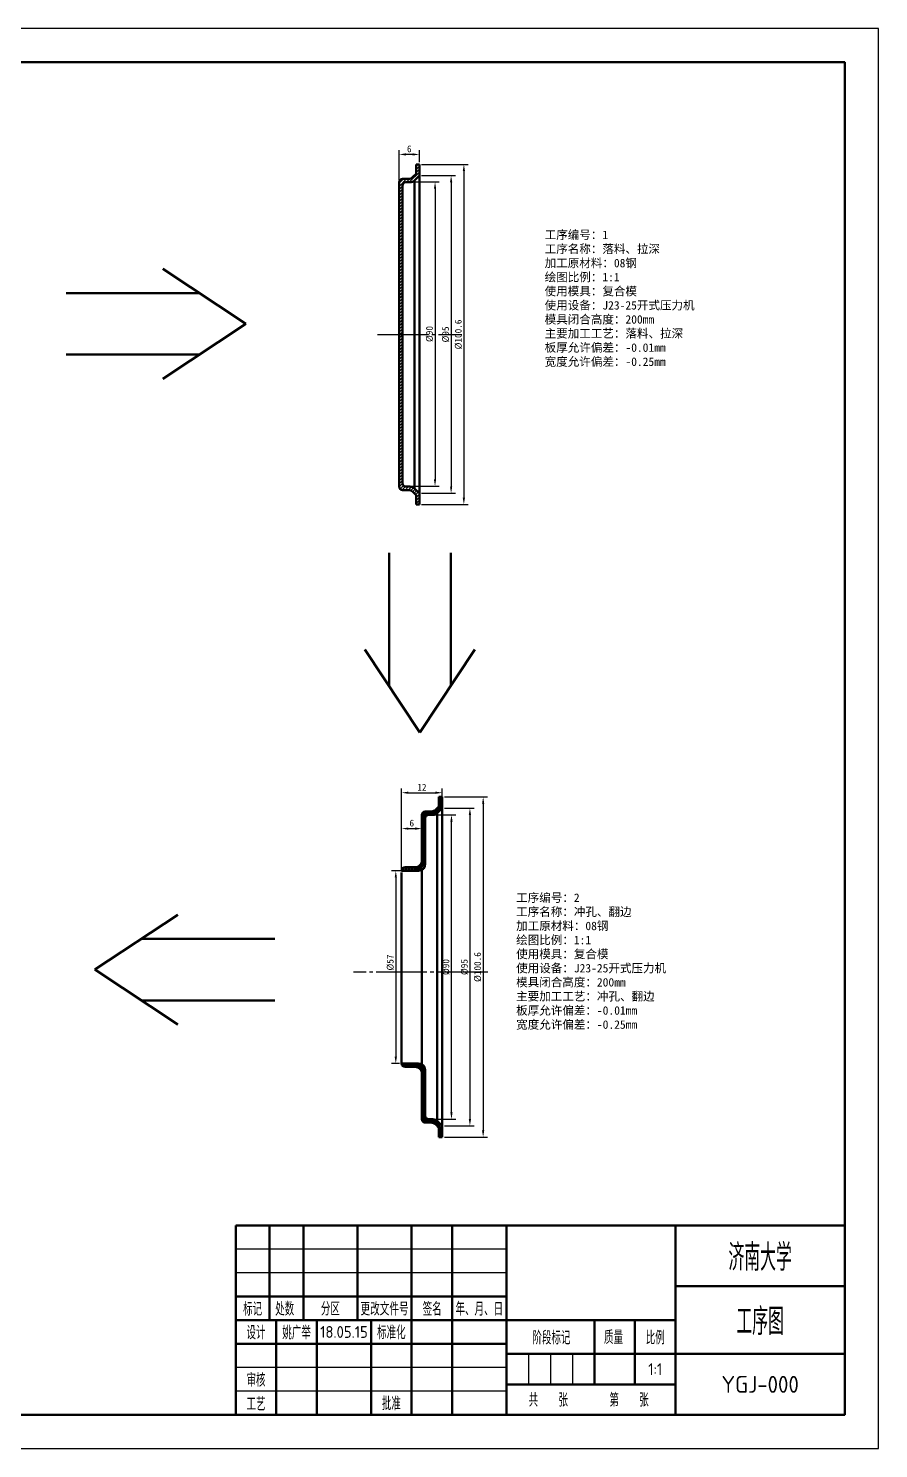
# Model space of a CAD drawing. Header units: millimetres. Extents: x 1018 to 1612, y 100 to 520.
# Drawn here: x 1361.1 to 1612.4, y 99.9 to 519.9 of the extents above; entities that cross this region are included whole.
import ezdxf
from ezdxf.enums import TextEntityAlignment as Align

# ---------------------------------------------------------------- set-up
doc = ezdxf.new("R2010")
doc.units = ezdxf.units.MM
doc.linetypes.add('点画线', pattern=[18, 15, -1, 1, -1])
for name, color, linetype in [('剖面线', 3, 'Continuous'), ('尺寸标注 @ 1', 6, 'Continuous'), ('文字', 7, 'Continuous'), ('标注', 3, 'Continuous'), ('点画线', 1, '点画线'), ('细实线', 1, 'Continuous')]:
    doc.layers.add(name, color=color, linetype=linetype)
doc.layers.add('粗实线', color=7, linetype='Continuous', lineweight=50)
doc.layers.add('辅助线', color=4, linetype='Continuous', plot=False)
doc.styles.add('数字直体', font='isocp.shx')
doc.styles.add('汉字长仿宋体', font='hyswlongfangsong.ttf', dxfattribs={"width": 0.67})
doc.dimstyles.new('ISO-25', dxfattribs={"dimtxt": 2.5, "dimasz": 2.5, "dimexe": 1.25, "dimexo": 0.625, "dimtad": 1, "dimdsep": 46, "dimtxsty": 'Standard', "dimcen": 2.5, "dimadec": 0, "dimazin": 0, "dimtfac": 1, "dimtmove": 0, "dimatfit": 3, "dimfxl": 1, "dimarcsym": 0})

# ---------------------------------------------------------------- blocks, each defined once
blk = doc.blocks.new('不装订A2(带注释性)')
at = {"layer": '粗实线'}
for p, q in [((0, 56), (-180, 56)), ((-180, 56), (-180, 0)), ((-180, 56), (-180, 28)), ((-170, 56), (-170, 28)), ((-160, 56), (-160, 28)), ((-144, 56), (-144, 28)), ((-128, 56), (-128, 0)), ((-116, 56), (-116, 0)), ((-100, 56), (-100, 0)), ((-50, 56), (-50, 0)), ((0, 0), (0, 56)), ((0, 38), (-50, 38)), ((-100, 35), (-180, 35)), ((-50, 28), (-180, 28)), ((-168, 28), (-168, 0)), ((-156, 28), (-156, 0)), ((-140, 28), (-140, 0)), ((-74, 28), (-74, 9)), ((-62, 28), (-62, 9)), ((-100, 21), (-180, 21)), ((0, 18), (-100, 18)), ((-50, 9), (-100, 9)), ((-180, 0), (0, 0))]:
    blk.add_line(p, q, dxfattribs=at)
blk.add_lwpolyline([(-574, 0), (0, 0), (0, 400), (-574, 400)], close=True, dxfattribs=at)
at = {"layer": '细实线'}
for p, q in [((-100, 49), (-180, 49)), ((-100, 42), (-180, 42)), ((-93.5, 18), (-93.5, 9)), ((-87, 18), (-87, 9)), ((-80.5, 18), (-80.5, 9)), ((-100, 14), (-180, 14)), ((-100, 7), (-180, 7))]:
    blk.add_line(p, q, dxfattribs=at)
at = {"layer": '辅助线'}
blk.add_lwpolyline([(-584, -10), (10, -10), (10, 410), (-584, 410)], close=True, dxfattribs=at)
at = {"layer": '文字', "style": '汉字长仿宋体', "width": 0.67}
for s, height, p in [('标记', 3.5, (-175, 31.5)), ('处数', 3.5, (-165.51, 31.5)), ('分区', 3.5, (-152, 31.5)), ('更改文件号', 3.4, (-136, 31.5)), ('签名', 3.5, (-121.94, 31.5)), ('年、月、日', 3.5, (-108, 31.5)), ('设计', 3.5, (-174, 24.5)), ('标准化', 3.5, (-134, 24.54)), ('阶段标记', 3.5, (-86.67, 23)), ('质量', 3.5, (-68.33, 23.13)), ('比例', 3.5, (-56, 23)), ('审核', 3.5, (-174, 10.5)), ('工艺', 3.5, (-174, 3.46)), ('批准', 3.5, (-134, 3.54))]:
    blk.add_text(s, height=height, dxfattribs=at).set_placement(p, align=Align.MIDDLE)
for s, p in [('共     张', (-93.4, 2.77)), ('第     张', (-69.55, 2.77))]:
    blk.add_text(s, height=3.5, dxfattribs=at).set_placement(p)
for tag, height, p in [('单位名称', 7, (-25, 47)), ('图名', 7, (-25, 28)), ('设计者', 3.5, (-162, 24.46)), ('标准化', 3.5, (-122, 24.46)), ('审核者', 3.5, (-162, 10.46)), ('质量', 3.5, (-68, 13.5)), ('工艺者', 3.5, (-162, 3.54)), ('批准者', 3.5, (-122, 3.54))]:
    blk.add_attdef(tag, text='', height=height, dxfattribs=at).set_placement(p, align=Align.MIDDLE)
at = {"layer": '文字', "style": '数字直体'}
for tag, height, p in [('45', 5, (-75, 42)), ('16.10.10', 3.5, (-148, 24.5)), ('16.10.10', 3.5, (-108, 24.5)), ('1:1', 3.5, (-56, 13.5)), ('16.10.10', 3.5, (-148, 10.5)), ('001', 5, (-25, 9)), ('16.10.10', 3.5, (-148, 3.5)), ('16.10.10', 3.5, (-108, 3.57)), ('1', 3.5, (-87.01, 4.2)), ('1', 3.5, (-63.1, 4.31))]:
    blk.add_attdef(tag, text='', height=height, dxfattribs=at).set_placement(p, align=Align.MIDDLE)
blk = doc.blocks.new('*D7')
at = {"layer": 'Defpoints', "color": 0, "transparency": 16777216}
for p in [(1470.68, 482.58), (1476.68, 479.64), (1470.68, 474.34)]:
    blk.add_point(p, dxfattribs=at)
at = {"layer": '标注', "color": 0, "lineweight": -2, "transparency": 16777216}
for p, q in [((1470.68, 474.97), (1470.68, 483.83)), ((1476.68, 480.27), (1476.68, 483.83)), ((1474.68, 482.58), (1472.68, 482.58))]:
    blk.add_line(p, q, dxfattribs=at)
at = {"layer": '标注', "color": 0, "transparency": 16777216}
for points in [[(1472.68, 482.91), (1472.68, 482.25), (1470.68, 482.58)], [(1474.68, 482.91), (1474.68, 482.25), (1476.68, 482.58)]]:
    blk.add_solid(points, dxfattribs=at)
at = {"layer": '标注', "color": 0, "transparency": 16777216, "insert": (1473.68, 484.21), "char_height": 2, "attachment_point": 5}
blk.add_mtext('6', dxfattribs=at)
blk = doc.blocks.new('*D6')
at = {"layer": 'Defpoints', "color": 0, "transparency": 16777216}
for p in [(1472.14, 474.47), (1472.14, 384.47), (1481.3, 384.47)]:
    blk.add_point(p, dxfattribs=at)
at = {"layer": '标注', "color": 0, "lineweight": -2, "transparency": 16777216}
for p, q in [((1472.76, 474.47), (1482.55, 474.47)), ((1481.3, 472.47), (1481.3, 386.47)), ((1472.76, 384.47), (1482.55, 384.47))]:
    blk.add_line(p, q, dxfattribs=at)
at = {"layer": '标注', "color": 0, "transparency": 16777216}
for points in [[(1480.97, 472.47), (1481.63, 472.47), (1481.3, 474.47)], [(1480.97, 386.47), (1481.63, 386.47), (1481.3, 384.47)]]:
    blk.add_solid(points, dxfattribs=at)
at = {"layer": '标注', "color": 0, "transparency": 16777216, "insert": (1479.67, 429.47), "char_height": 2, "attachment_point": 5, "rotation": 90}
blk.add_mtext('%%C90', dxfattribs=at)
blk = doc.blocks.new('*D8')
at = {"layer": 'Defpoints', "color": 0, "transparency": 16777216}
for p in [(1472.42, 270.76), (1469.7, 213.76), (1471.42, 213.76)]:
    blk.add_point(p, dxfattribs=at)
at = {"layer": '标注', "color": 0, "lineweight": -2, "transparency": 16777216}
for p, q in [((1471.8, 270.76), (1468.45, 270.76)), ((1469.7, 268.76), (1469.7, 215.76)), ((1470.8, 213.76), (1468.45, 213.76))]:
    blk.add_line(p, q, dxfattribs=at)
at = {"layer": '标注', "color": 0, "transparency": 16777216}
for points in [[(1469.37, 268.76), (1470.03, 268.76), (1469.7, 270.76)], [(1469.37, 215.76), (1470.03, 215.76), (1469.7, 213.76)]]:
    blk.add_solid(points, dxfattribs=at)
at = {"layer": '标注', "color": 0, "transparency": 16777216, "insert": (1468.08, 243.6), "char_height": 2, "attachment_point": 5, "rotation": 90}
blk.add_mtext('%%C57', dxfattribs=at)
blk = doc.blocks.new('*D9')
at = {"layer": 'Defpoints', "color": 0, "transparency": 16777216}
for p in [(1483.42, 293.82), (1483.42, 289.76), (1471.42, 270.26)]:
    blk.add_point(p, dxfattribs=at)
at = {"layer": '标注', "color": 0, "lineweight": -2, "transparency": 16777216}
for p, q in [((1471.42, 270.89), (1471.42, 295.07)), ((1483.42, 290.39), (1483.42, 295.07)), ((1473.42, 293.82), (1481.42, 293.82))]:
    blk.add_line(p, q, dxfattribs=at)
at = {"layer": '标注', "color": 0, "transparency": 16777216}
for points in [[(1473.42, 294.15), (1473.42, 293.48), (1471.42, 293.82)], [(1481.42, 294.15), (1481.42, 293.48), (1483.42, 293.82)]]:
    blk.add_solid(points, dxfattribs=at)
at = {"layer": '标注', "color": 0, "transparency": 16777216, "insert": (1477.42, 295.44), "char_height": 2, "attachment_point": 5}
blk.add_mtext('12', dxfattribs=at)
blk = doc.blocks.new('*D10')
at = {"layer": 'Defpoints', "color": 0, "transparency": 16777216}
for p in [(1477.42, 288.26), (1477.42, 283.21), (1471.42, 270.76)]:
    blk.add_point(p, dxfattribs=at)
at = {"layer": '标注', "color": 0, "lineweight": -2, "transparency": 16777216}
for p, q in [((1477.42, 287.64), (1477.42, 281.96)), ((1471.42, 271.39), (1471.42, 284.46)), ((1473.42, 283.21), (1475.42, 283.21))]:
    blk.add_line(p, q, dxfattribs=at)
at = {"layer": '标注', "color": 0, "transparency": 16777216}
for points in [[(1473.42, 283.54), (1473.42, 282.87), (1471.42, 283.21)], [(1475.42, 283.54), (1475.42, 282.87), (1477.42, 283.21)]]:
    blk.add_solid(points, dxfattribs=at)
at = {"layer": '标注', "color": 0, "transparency": 16777216, "insert": (1474.42, 284.83), "char_height": 2, "attachment_point": 5}
blk.add_mtext('6', dxfattribs=at)
blk = doc.blocks.new('*D11')
at = {"layer": 'Defpoints', "color": 0, "transparency": 16777216}
for p in [(1480.6, 287.26), (1486.16, 287.26), (1480.6, 197.26)]:
    blk.add_point(p, dxfattribs=at)
at = {"layer": '标注', "color": 0, "lineweight": -2, "transparency": 16777216}
for p, q in [((1481.23, 287.26), (1487.41, 287.26)), ((1486.16, 199.26), (1486.16, 285.26)), ((1481.23, 197.26), (1487.41, 197.26))]:
    blk.add_line(p, q, dxfattribs=at)
at = {"layer": '标注', "color": 0, "transparency": 16777216}
for points in [[(1485.82, 285.26), (1486.49, 285.26), (1486.16, 287.26)], [(1485.82, 199.26), (1486.49, 199.26), (1486.16, 197.26)]]:
    blk.add_solid(points, dxfattribs=at)
at = {"layer": '标注', "color": 0, "transparency": 16777216, "insert": (1484.53, 242.26), "char_height": 2, "attachment_point": 5, "rotation": 90}
blk.add_mtext('%%C90', dxfattribs=at)
blk = doc.blocks.new('*D25')
at = {"layer": 'Defpoints', "color": 0, "transparency": 16777216}
for p in [(1483.42, 289.23), (1483.42, 195.29), (1491.61, 195.29)]:
    blk.add_point(p, dxfattribs=at)
at = {"layer": '标注', "color": 0, "lineweight": -2, "transparency": 16777216}
for p, q in [((1484.05, 289.23), (1492.86, 289.23)), ((1491.61, 287.23), (1491.61, 197.29)), ((1484.05, 195.29), (1492.86, 195.29))]:
    blk.add_line(p, q, dxfattribs=at)
at = {"layer": '标注', "color": 0, "transparency": 16777216}
for points in [[(1491.27, 287.23), (1491.94, 287.23), (1491.61, 289.23)], [(1491.27, 197.29), (1491.94, 197.29), (1491.61, 195.29)]]:
    blk.add_solid(points, dxfattribs=at)
at = {"layer": '标注', "color": 0, "transparency": 16777216, "insert": (1489.98, 242.26), "char_height": 2, "attachment_point": 5, "rotation": 90}
blk.add_mtext('%%C95', dxfattribs=at)
blk = doc.blocks.new('*D26')
at = {"layer": 'Defpoints', "color": 0, "transparency": 16777216}
for p in [(1483.42, 292.56), (1483.42, 191.96), (1495.52, 191.96)]:
    blk.add_point(p, dxfattribs=at)
at = {"layer": '标注', "color": 0, "lineweight": -2, "transparency": 16777216}
for p, q in [((1484.05, 292.56), (1496.77, 292.56)), ((1495.52, 290.56), (1495.52, 193.96)), ((1484.05, 191.96), (1496.77, 191.96))]:
    blk.add_line(p, q, dxfattribs=at)
at = {"layer": '标注', "color": 0, "transparency": 16777216}
for points in [[(1495.18, 290.56), (1495.85, 290.56), (1495.52, 292.56)], [(1495.18, 193.96), (1495.85, 193.96), (1495.52, 191.96)]]:
    blk.add_solid(points, dxfattribs=at)
at = {"layer": '标注', "color": 0, "transparency": 16777216, "insert": (1493.89, 242.26), "char_height": 2, "attachment_point": 5, "rotation": 90}
blk.add_mtext('%%C100.6', dxfattribs=at)
blk = doc.blocks.new('*D28')
at = {"layer": 'Defpoints', "color": 0, "transparency": 16777216}
for p in [(1476.68, 476.31), (1476.68, 382.37), (1486.05, 382.37)]:
    blk.add_point(p, dxfattribs=at)
at = {"layer": '标注', "color": 0, "lineweight": -2, "transparency": 16777216}
for p, q in [((1477.3, 476.31), (1487.3, 476.31)), ((1486.05, 474.31), (1486.05, 384.37)), ((1477.3, 382.37), (1487.3, 382.37))]:
    blk.add_line(p, q, dxfattribs=at)
at = {"layer": '标注', "color": 0, "transparency": 16777216}
for points in [[(1485.72, 474.31), (1486.39, 474.31), (1486.05, 476.31)], [(1485.72, 384.37), (1486.39, 384.37), (1486.05, 382.37)]]:
    blk.add_solid(points, dxfattribs=at)
at = {"layer": '标注', "color": 0, "transparency": 16777216, "insert": (1484.43, 429.34), "char_height": 2, "attachment_point": 5, "rotation": 90}
blk.add_mtext('%%C95', dxfattribs=at)
blk = doc.blocks.new('*D29')
at = {"layer": 'Defpoints', "color": 0, "transparency": 16777216}
for p in [(1476.68, 479.64), (1476.68, 379.04), (1489.82, 379.04)]:
    blk.add_point(p, dxfattribs=at)
at = {"layer": '标注', "color": 0, "lineweight": -2, "transparency": 16777216}
for p, q in [((1477.3, 479.64), (1491.07, 479.64)), ((1489.82, 477.64), (1489.82, 381.04)), ((1477.3, 379.04), (1491.07, 379.04))]:
    blk.add_line(p, q, dxfattribs=at)
at = {"layer": '标注', "color": 0, "transparency": 16777216}
for points in [[(1489.48, 477.64), (1490.15, 477.64), (1489.82, 479.64)], [(1489.48, 381.04), (1490.15, 381.04), (1489.82, 379.04)]]:
    blk.add_solid(points, dxfattribs=at)
at = {"layer": '标注', "color": 0, "transparency": 16777216, "insert": (1488.19, 429.34), "char_height": 2, "attachment_point": 5, "rotation": 90}
blk.add_mtext('%%C100.6', dxfattribs=at)

msp = doc.modelspace()

# ---------------------------------------------------------------- hatches: boundary and pattern name
at = {"layer": '剖面线', "ltscale": 0.02}
h = msp.add_hatch(dxfattribs=at)
h.set_pattern_fill('ANSI31', color=256, scale=0.2)
h.set_pattern_definition([(45, (606.2524, -92.2442), (-0.4490128, 0.4490128), [])])
h.paths.add_polyline_path([(1471.679, 473.343, -0.4142136), (1472.679, 474.343), (1473.86, 474.343, 0.1969507), (1475.263, 474.918), (1476.679, 476.313), (1476.676, 479.643), (1475.677, 479.643), (1475.677, 476.843), (1474.765, 475.93, -0.1990802), (1473.35, 475.343), (1471.679, 475.343, 0.4142136), (1470.679, 474.343), (1470.679, 469.843), (1470.679, 460.843), (1470.679, 397.843), (1470.679, 388.843), (1470.679, 384.343, 0.4142136), (1471.679, 383.343), (1473.35, 383.343, -0.1990802), (1474.765, 382.756), (1475.677, 381.843), (1475.677, 379.043), (1476.677, 379.043), (1476.679, 382.373), (1475.263, 383.768, 0.1969507), (1473.86, 384.343), (1472.679, 384.343, -0.4142136), (1471.679, 385.343)])
at = {"layer": '剖面线'}
h = msp.add_hatch(dxfattribs=at)
h.set_pattern_fill('ANSI31', color=256, scale=0.1)
h.set_pattern_definition([(45, (927.05513, -84.6334), (-0.2245064, 0.2245064), [])])
h.paths.add_polyline_path([(1478.423, 272.76), (1478.423, 286.26, -0.4142136), (1479.423, 287.26), (1480.603, 287.26, 0.1969507), (1482.007, 287.836), (1483.421, 289.228), (1483.421, 292.56), (1482.421, 292.56), (1482.421, 289.76), (1481.509, 288.847, -0.1990802), (1480.094, 288.26), (1478.423, 288.26, 0.4142136), (1477.423, 287.26), (1477.423, 282.76), (1477.423, 273.76, -0.4142136), (1475.423, 271.76), (1472.423, 271.76, 0.4142136), (1471.423, 270.76), (1472.423, 270.76), (1476.423, 270.76, 0.4142136)])
h.paths.add_polyline_path([(1478.423, 211.76, 0.4142136), (1476.423, 213.76), (1472.423, 213.76), (1471.423, 213.76, 0.4142136), (1472.423, 212.76), (1475.423, 212.76, -0.4142136), (1477.423, 210.76), (1477.423, 201.76), (1477.423, 197.26, 0.4142136), (1478.423, 196.26), (1480.094, 196.26, -0.1990802), (1481.509, 195.674), (1482.421, 194.76), (1482.421, 191.96), (1483.421, 191.96), (1483.421, 195.292), (1482.007, 196.685, 0.1969507), (1480.603, 197.26), (1479.423, 197.26, -0.4142136), (1478.423, 198.26)])

# ---------------------------------------------------------------- linework, layer by layer
at = {"layer": '点画线'}
for p, q in [((1464.323, 429.343), (1489.228, 429.343)), ((1496.9, 240.71), (1457.204, 240.71))]:
    msp.add_line(p, q, dxfattribs=at)
at = {"layer": '粗实线'}
for p, q in [((1475.676, 479.643), (1476.676, 479.643)), ((1475.677, 476.843), (1475.677, 479.643)), ((1476.676, 479.643), (1476.679, 476.313)), ((1475.179, 429.343), (1475.179, 474.84)), ((1471.679, 473.343), (1471.679, 385.343)), ((1470.679, 460.843), (1470.679, 397.843)), ((1400.862, 448.745), (1425.374, 432.491)), ((1372.234, 441.595), (1411.645, 441.595)), ((1400.862, 416.237), (1425.374, 432.491)), ((1475.179, 429.343), (1475.179, 383.846)), ((1372.234, 423.387), (1411.645, 423.387)), ((1476.677, 379.043), (1476.679, 382.373)), ((1475.677, 381.843), (1475.677, 379.043)), ((1475.677, 379.043), (1476.677, 379.043)), ((1467.71, 364.794), (1467.71, 325.383)), ((1485.918, 364.794), (1485.918, 325.383)), ((1460.56, 336.165), (1476.814, 311.654)), ((1493.068, 336.165), (1476.814, 311.654)), ((1482.421, 289.76), (1482.421, 292.56)), ((1482.421, 292.56), (1483.421, 292.56)), ((1483.421, 292.56), (1483.421, 289.228)), ((1478.423, 286.26), (1478.423, 272.76)), ((1481.923, 287.757), (1481.923, 196.716)), ((1483.421, 289.228), (1483.421, 195.292)), ((1471.423, 242.26), (1471.423, 270.26)), ((1472.423, 270.76), (1476.423, 270.76)), ((1405.304, 257.748), (1380.792, 241.494)), ((1433.932, 250.598), (1394.521, 250.598)), ((1405.304, 225.24), (1380.792, 241.494)), ((1471.423, 242.26), (1471.423, 214.26)), ((1433.932, 232.39), (1394.521, 232.39)), ((1471.423, 213.76), (1471.423, 214.26)), ((1472.423, 213.76), (1476.423, 213.76)), ((1478.423, 211.76), (1478.423, 198.26)), ((1482.421, 194.76), (1482.421, 191.96)), ((1483.421, 191.96), (1483.421, 195.292)), ((1482.421, 191.96), (1483.421, 191.96))]:
    msp.add_line(p, q, dxfattribs=at)
at = {"layer": '粗实线', "ltscale": 0.05}
for p, q in [((1471.679, 475.343), (1473.35, 475.343)), ((1474.765, 475.93), (1475.677, 476.843)), ((1475.263, 474.918), (1476.679, 476.313)), ((1476.679, 429.343), (1476.679, 476.313)), ((1470.679, 469.843), (1470.679, 474.343)), ((1472.679, 474.343), (1473.86, 474.343)), ((1470.679, 460.843), (1470.679, 469.843)), ((1476.679, 429.343), (1476.679, 382.373)), ((1470.679, 397.843), (1470.679, 388.843)), ((1470.679, 388.843), (1470.679, 384.343)), ((1471.679, 383.343), (1473.35, 383.343)), ((1472.679, 384.343), (1473.86, 384.343)), ((1474.765, 382.756), (1475.677, 381.843)), ((1475.263, 383.768), (1476.679, 382.373)), ((1477.423, 282.76), (1477.423, 287.26)), ((1478.423, 288.26), (1480.094, 288.26)), ((1479.423, 287.26), (1480.603, 287.26)), ((1481.509, 288.847), (1482.421, 289.76)), ((1482.007, 287.836), (1483.421, 289.228)), ((1477.423, 273.76), (1477.423, 282.76)), ((1472.423, 270.76), (1471.423, 270.76)), ((1472.423, 271.76), (1475.423, 271.76)), ((1477.423, 271.028), (1477.423, 213.492)), ((1472.423, 213.76), (1471.423, 213.76)), ((1472.423, 212.76), (1475.423, 212.76)), ((1477.423, 210.76), (1477.423, 201.76)), ((1477.423, 201.76), (1477.423, 197.26)), ((1478.423, 196.26), (1480.094, 196.26)), ((1479.423, 197.26), (1480.603, 197.26)), ((1481.509, 195.674), (1482.421, 194.76)), ((1482.007, 196.685), (1483.421, 195.292))]:
    msp.add_line(p, q, dxfattribs=at)
for centre, radius, start, end in [((1471.679, 474.343), 1, 90, 180), ((1473.35, 477.343), 2, 270, 315.037), ((1473.86, 476.343), 2, 270, 314.56737), ((1472.679, 473.343), 1, 90, 180), ((1471.679, 384.343), 1, 180, 270), ((1472.679, 385.343), 1, 180, 270), ((1473.35, 381.343), 2, 44.963, 90), ((1473.86, 382.343), 2, 45.43263, 90), ((1478.423, 287.26), 1, 90, 180), ((1479.423, 286.26), 1, 90, 180), ((1480.094, 290.26), 2, 270, 315.037), ((1480.603, 289.26), 2, 270, 314.56737), ((1475.423, 273.76), 2, 270, 0), ((1472.423, 270.76), 1, 90, 180), ((1472.423, 213.76), 1, 180, 270), ((1475.423, 210.76), 2, 0, 90), ((1479.423, 198.26), 1, 180, 270), ((1478.423, 197.26), 1, 180, 270), ((1480.094, 194.26), 2, 44.963, 90), ((1480.603, 195.26), 2, 45.43263, 90)]:
    msp.add_arc(centre, radius, start, end, dxfattribs=at)
at = {"layer": '粗实线'}
for centre, start, end in [((1476.423, 272.76), 270, 0), ((1476.423, 211.76), 360, 90)]:
    msp.add_arc(centre, 2, start, end, dxfattribs=at)

# ---------------------------------------------------------------- block references
at = {"layer": '尺寸标注 @ 1'}
ref = msp.add_blockref('不装订A2(带注释性)', (1602.378, 109.853), dxfattribs=at)
ref.add_attrib('001', 'YGJ-000', dxfattribs={"layer": '文字', "height": 5, "style": '数字直体'}).set_placement((1577.378, 118.853), align=Align.MIDDLE)
ref.add_attrib('图名', '工序图', dxfattribs={"layer": '文字', "height": 7, "style": '汉字长仿宋体', "width": 0.67}).set_placement((1577.378, 137.853), align=Align.MIDDLE)
ref.add_attrib('单位名称', '济南大学', dxfattribs={"layer": '文字', "height": 7, "style": '汉字长仿宋体', "width": 0.67}).set_placement((1577.378, 156.853), align=Align.MIDDLE)
ref.add_attrib('1:1', '1:1', dxfattribs={"layer": '文字', "height": 3.5, "style": '数字直体'}).set_placement((1546.378, 123.353), align=Align.MIDDLE)
ref.add_attrib('16.10.10', '18.05.15', dxfattribs={"layer": '文字', "height": 3.5, "style": '数字直体'}).set_placement((1454.378, 134.353), align=Align.MIDDLE)
ref.add_attrib('设计者', '姚广举', dxfattribs={"layer": '文字', "height": 3.5, "style": '汉字长仿宋体', "width": 0.67}).set_placement((1440.378, 134.317), align=Align.MIDDLE)

# ---------------------------------------------------------------- texts
at = {"layer": '文字', "char_height": 2.5, "attachment_point": 1}
for s, width, insert in [('{\\fSimSun|b0|i0|c134|p2;工序编号：}1\\P{\\fSimSun|b0|i0|c134|p2;工序名称：落料、拉深}\\P{\\fSimSun|b0|i0|c134|p2;加工原材料：}08{\\fSimSun|b0|i0|c134|p2;钢}\\P{\\fSimSun|b0|i0|c134|p2;绘图比例：}1{\\fSimSun|b0|i0|c134|p2;:1\\P使用模具：复合模\\P使用设备：J23-25开式压力机\\P模具闭合高度：200mm\\P主要加工工艺：落料、拉深\\P板厚允许偏差：-0.01mm\\P宽度允许偏差：-0.25mm}', 54.37106, (1513.695, 460.049)), ('{\\fSimSun|b0|i0|c134|p2;工序编号：}2\\P{\\fSimSun|b0|i0|c134|p2;工序名称：冲孔、翻边}\\P{\\fSimSun|b0|i0|c134|p2;加工原材料：}08{\\fSimSun|b0|i0|c134|p2;钢}\\P{\\fSimSun|b0|i0|c134|p2;绘图比例：}1{\\fSimSun|b0|i0|c134|p2;:1\\P使用模具：复合模\\P使用设备：J23-25开式压力机\\P模具闭合高度：200mm\\P主要加工工艺：冲孔、翻边}\\P{\\fSimSun|b0|i0|c134|p2;板厚允许偏差：-0.01mm\\P宽度允许偏差：-0.25mm}', 71.16114, (1505.272, 264.015))]:
    msp.add_mtext_dynamic_manual_height_columns(s, width=width, gutter_width=12.5, heights=[0], dxfattribs=dict(at, insert=insert))

# ---------------------------------------------------------------- dimensions: what is measured, and where the dimension line sits
at = {"layer": '标注'}
dim = msp.add_linear_dim(base=(1470.679, 482.581), p1=(1476.676, 479.643), p2=(1470.679, 474.343), text='6', dimstyle='ISO-25', override={"dimtxt": 2, "dimasz": 2}, dxfattribs=at)
dim.commit()
dim.dimension.update_dxf_attribs({"geometry": '*D7', "text_midpoint": (1473.678, 484.206)})
for base, p1, p2, text, picture, middle in [((1489.818, 379.043), (1476.676, 479.643), (1476.677, 379.043), '%%C<>', '*D29', (1489.818, 429.343)), ((1486.053, 382.373), (1476.679, 476.313), (1476.679, 382.373), '%%C95', '*D28', (1486.053, 429.343)), ((1481.298, 384.466), (1472.138, 474.466), (1472.138, 384.466), '%%C90', '*D6', (1481.298, 429.466)), ((1495.516, 191.96), (1483.421, 292.56), (1483.421, 191.96), '%%C100.6', '*D26', (1495.516, 242.26)), ((1486.158, 287.26), (1480.603, 197.26), (1480.603, 287.26), '%%C90', '*D11', (1486.158, 242.26)), ((1469.7, 213.76), (1472.423, 270.76), (1471.423, 213.76), '%%C57', '*D8', (1469.7, 243.598))]:
    dim = msp.add_linear_dim(base=base, p1=p1, p2=p2, angle=90, text=text, dimstyle='ISO-25', override={"dimtxt": 2, "dimasz": 2}, dxfattribs=at)
    dim.commit()
    dim.dimension.update_dxf_attribs({"geometry": picture, "text_midpoint": middle, "dimtype": 160})
for base, p1, p2, text, picture, middle in [((1483.423, 293.817), (1471.423, 270.26), (1483.423, 289.76), '12', '*D9', (1477.423, 293.817)), ((1477.423, 283.207), (1471.423, 270.76), (1477.423, 288.26), '6', '*D10', (1474.423, 283.207))]:
    dim = msp.add_linear_dim(base=base, p1=p1, p2=p2, text=text, dimstyle='ISO-25', override={"dimtxt": 2, "dimasz": 2}, dxfattribs=at)
    dim.commit()
    dim.dimension.update_dxf_attribs({"geometry": picture, "text_midpoint": middle, "dimtype": 160})
dim = msp.add_linear_dim(base=(1491.607, 195.292), p1=(1483.421, 289.228), p2=(1483.421, 195.292), angle=90, text='%%C95', dimstyle='ISO-25', override={"dimtxt": 2, "dimasz": 2}, dxfattribs=at)
dim.commit()
dim.dimension.update_dxf_attribs({"geometry": '*D25', "text_midpoint": (1489.982, 242.26)})

doc.saveas('drawing.dxf')
